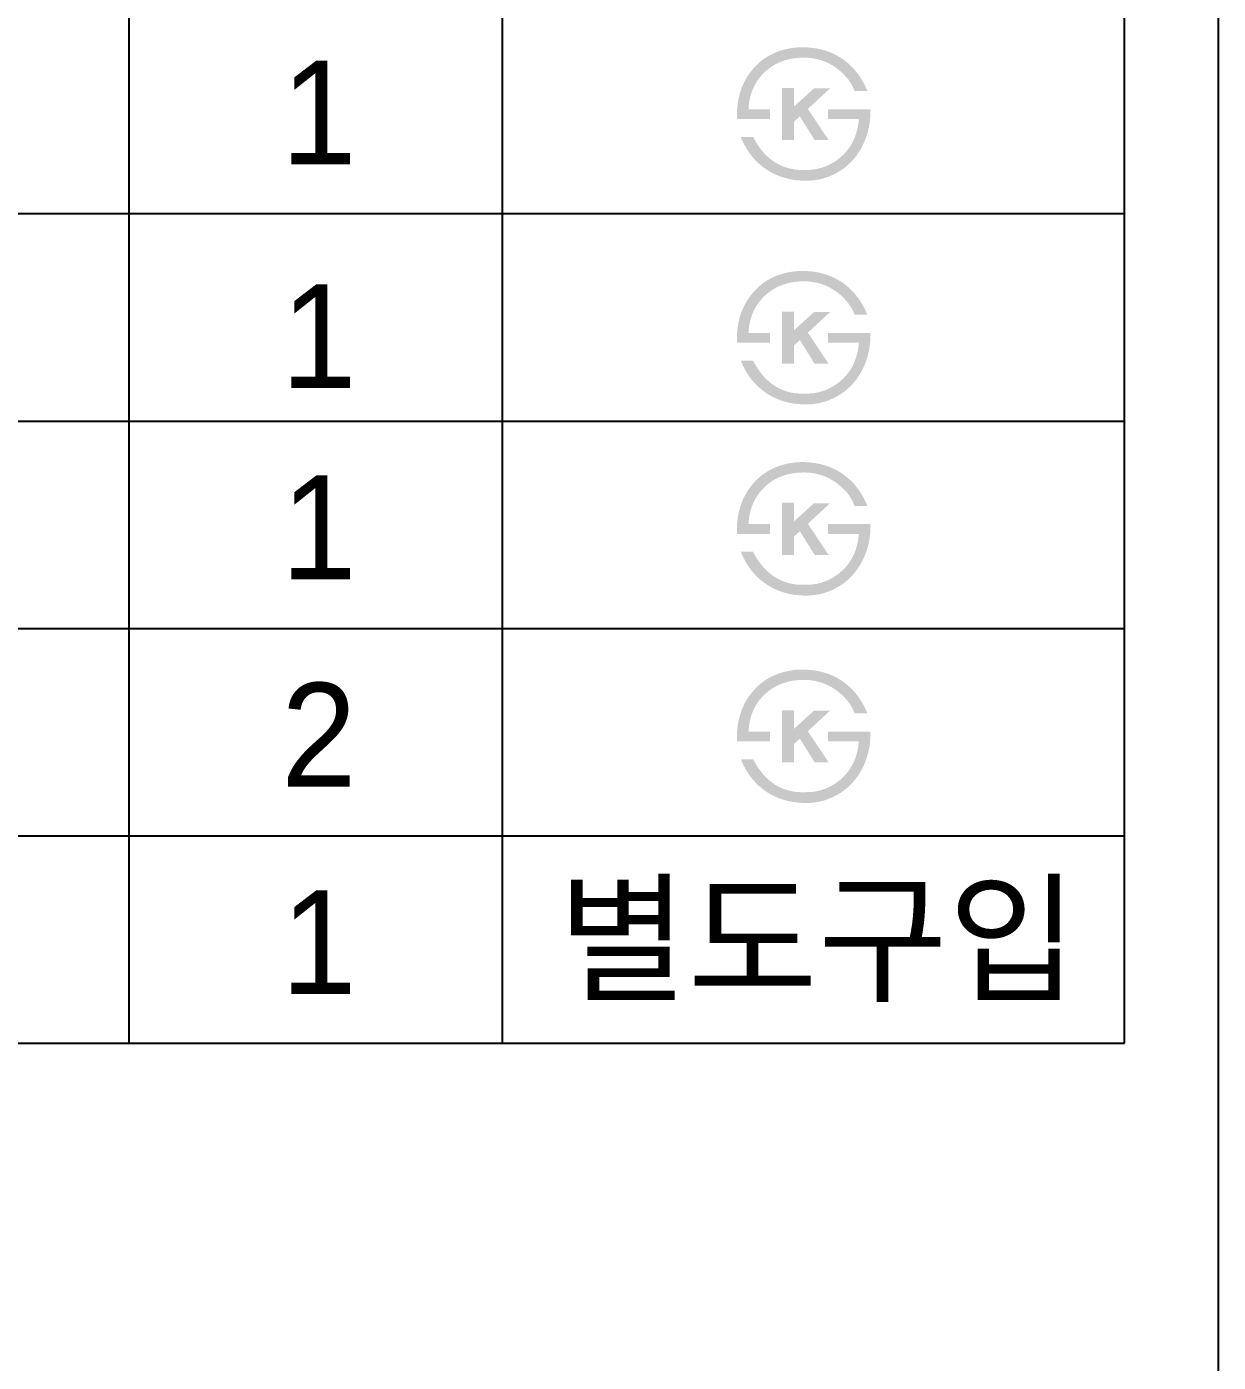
# Model space of a CAD drawing. Header units: millimetres. Extents: x 0 to 1800, y -67 to 2530.
# Drawn here: x 1512.7 to 1800, y 1897.7 to 2219.6 of the extents above; entities that cross this region are included whole.
import ezdxf
from ezdxf.enums import TextEntityAlignment as Align

# ---------------------------------------------------------------- set-up
doc = ezdxf.new("R2010")
doc.units = ezdxf.units.MM
doc.layers.add('TEXT', color=7, linetype='Continuous')
doc.layers.add('도각라인', color=255, linetype='Continuous')
doc.styles.add('타이틀', font='H2GTRM.TTF', dxfattribs={"height": 25})

msp = doc.modelspace()

# ---------------------------------------------------------------- hatches: boundary and pattern name
at = {"layer": 'TEXT'}
for points in [[(1683.96, 2197.36), (1683.94, 2197.77), (1683.93, 2198.18), (1683.93, 2198.58), (1683.94, 2198.99), (1683.95, 2199.39), (1683.97, 2199.8), (1684.01, 2200.2), (1684.05, 2200.59), (1684.09, 2200.99), (1684.15, 2201.38), (1684.22, 2201.77), (1684.29, 2202.16), (1684.37, 2202.55), (1684.47, 2202.94), (1684.57, 2203.32), (1684.67, 2203.7), (1684.8, 2204.09), (1684.93, 2204.47), (1685.06, 2204.85), (1685.21, 2205.21), (1685.36, 2205.58), (1685.53, 2205.94), (1685.7, 2206.29), (1685.87, 2206.63), (1686.06, 2206.97), (1686.26, 2207.31), (1686.46, 2207.64), (1686.67, 2207.96), (1686.89, 2208.27), (1687.12, 2208.58), (1687.36, 2208.89), (1687.86, 2209.5), (1688.13, 2209.81), (1688.41, 2210.1), (1688.69, 2210.39), (1688.98, 2210.67), (1689.28, 2210.94), (1689.58, 2211.2), (1689.89, 2211.45), (1690.21, 2211.69), (1690.53, 2211.92), (1690.86, 2212.15), (1691.2, 2212.36), (1691.55, 2212.57), (1691.9, 2212.76), (1692.26, 2212.95), (1692.63, 2213.13), (1693.03, 2213.31), (1693.44, 2213.48), (1693.86, 2213.64), (1694.28, 2213.79), (1694.7, 2213.92), (1695.14, 2214.05), (1695.58, 2214.16), (1696.02, 2214.26), (1696.47, 2214.35), (1696.93, 2214.43), (1697.39, 2214.5), (1697.86, 2214.56), (1698.34, 2214.6), (1698.82, 2214.63), (1699.31, 2214.66), (1699.8, 2214.67), (1700.56, 2214.64), (1700.94, 2214.62), (1701.31, 2214.6), (1701.68, 2214.56), (1702.04, 2214.52), (1702.4, 2214.48), (1702.76, 2214.43), (1703.11, 2214.37), (1703.46, 2214.3), (1703.8, 2214.23), (1704.14, 2214.15), (1704.48, 2214.07), (1704.81, 2213.98), (1705.14, 2213.88), (1705.47, 2213.78), (1705.79, 2213.67), (1706.11, 2213.55), (1706.42, 2213.43), (1706.73, 2213.3), (1707.04, 2213.17), (1707.34, 2213.03), (1707.64, 2212.88), (1707.94, 2212.72), (1708.23, 2212.56), (1708.52, 2212.4), (1708.8, 2212.22), (1709.08, 2212.05), (1709.36, 2211.86), (1709.63, 2211.67), (1709.9, 2211.47), (1710.16, 2211.26), (1710.58, 2210.92), (1710.99, 2210.56), (1711.39, 2210.19), (1711.77, 2209.8), (1712.14, 2209.4), (1712.5, 2208.99), (1712.84, 2208.56), (1713.18, 2208.12), (1713.49, 2207.67), (1713.8, 2207.2), (1714.1, 2206.72), (1714.38, 2206.22), (1714.65, 2205.71), (1714.9, 2205.19), (1715.15, 2204.65), (1715.38, 2204.1), (1715.38, 2204.1), (1712.28, 2204.1), (1712.28, 2204.1), (1712.22, 2204.27), (1712.15, 2204.45), (1712.08, 2204.62), (1712.01, 2204.79), (1711.94, 2204.97), (1711.86, 2205.14), (1711.77, 2205.31), (1711.68, 2205.48), (1711.59, 2205.64), (1711.5, 2205.81), (1711.4, 2205.98), (1711.29, 2206.14), (1711.19, 2206.31), (1711.08, 2206.47), (1710.96, 2206.64), (1710.84, 2206.8), (1710.72, 2206.96), (1710.59, 2207.12), (1710.33, 2207.44), (1710.05, 2207.75), (1709.75, 2208.07), (1709.44, 2208.37), (1709.11, 2208.68), (1708.77, 2208.98), (1708.41, 2209.28), (1708.18, 2209.45), (1707.95, 2209.63), (1707.71, 2209.79), (1707.48, 2209.95), (1707.24, 2210.11), (1707, 2210.26), (1706.76, 2210.4), (1706.51, 2210.54), (1706.27, 2210.67), (1706.02, 2210.8), (1705.77, 2210.92), (1705.52, 2211.04), (1705.26, 2211.15), (1705.01, 2211.25), (1704.75, 2211.35), (1704.49, 2211.44), (1704.23, 2211.53), (1703.96, 2211.61), (1703.7, 2211.69), (1703.43, 2211.76), (1703.16, 2211.82), (1702.89, 2211.88), (1702.62, 2211.94), (1702.34, 2211.98), (1702.07, 2212.03), (1701.79, 2212.06), (1701.51, 2212.09), (1701.23, 2212.12), (1700.94, 2212.14), (1700.65, 2212.15), (1700.37, 2212.16), (1700.08, 2212.16), (1699.73, 2212.16), (1699.39, 2212.15), (1699.05, 2212.13), (1698.71, 2212.11), (1698.38, 2212.08), (1698.05, 2212.05), (1697.72, 2212), (1697.4, 2211.96), (1697.08, 2211.9), (1696.77, 2211.84), (1696.46, 2211.77), (1696.15, 2211.69), (1695.85, 2211.61), (1695.55, 2211.53), (1695.25, 2211.43), (1694.96, 2211.33), (1694.67, 2211.22), (1694.39, 2211.11), (1694.11, 2210.99), (1693.83, 2210.86), (1693.56, 2210.73), (1693.29, 2210.59), (1693.02, 2210.44), (1692.76, 2210.29), (1692.5, 2210.13), (1692.25, 2209.96), (1692, 2209.79), (1691.75, 2209.61), (1691.51, 2209.42), (1691.27, 2209.23), (1691.03, 2209.03), (1690.8, 2208.82), (1690.57, 2208.61), (1690.34, 2208.38), (1690.12, 2208.16), (1689.91, 2207.93), (1689.7, 2207.69), (1689.5, 2207.45), (1689.31, 2207.21), (1689.13, 2206.96), (1688.95, 2206.71), (1688.77, 2206.45), (1688.61, 2206.19), (1688.45, 2205.92), (1688.3, 2205.65), (1688.15, 2205.38), (1688.02, 2205.1), (1687.89, 2204.82), (1687.76, 2204.53), (1687.64, 2204.24), (1687.53, 2203.95), (1687.43, 2203.65), (1687.33, 2203.34), (1687.24, 2203.03), (1687.16, 2202.72), (1687.08, 2202.4), (1687.01, 2202.08), (1686.95, 2201.75), (1686.89, 2201.42), (1686.84, 2201.09), (1686.8, 2200.75), (1686.76, 2200.41), (1686.74, 2200.06), (1686.71, 2199.71), (1686.71, 2199.71), (1691.89, 2199.71), (1691.89, 2199.71), (1691.89, 2199.71), (1691.89, 2197.36), (1691.89, 2197.36), (1691.89, 2197.36), (1683.96, 2197.36)], [(1697.72, 2200.4), (1702.52, 2204.75), (1706.39, 2204.75), (1701.02, 2199.79), (1706.05, 2192.29), (1702.67, 2192.29), (1699.11, 2197.99), (1697.72, 2196.76), (1697.72, 2192.29), (1694.77, 2192.29), (1694.77, 2204.86), (1697.72, 2204.86)], [(1716.13, 2199.71), (1716.13, 2199.27), (1716.13, 2198.83), (1716.12, 2198.4), (1716.09, 2197.96), (1716.06, 2197.53), (1716.02, 2197.11), (1715.97, 2196.68), (1715.9, 2196.26), (1715.83, 2195.84), (1715.75, 2195.42), (1715.67, 2195.01), (1715.57, 2194.6), (1715.46, 2194.19), (1715.34, 2193.78), (1715.22, 2193.38), (1715.08, 2192.98), (1714.94, 2192.59), (1714.79, 2192.21), (1714.64, 2191.84), (1714.47, 2191.47), (1714.3, 2191.11), (1714.12, 2190.75), (1713.93, 2190.4), (1713.74, 2190.05), (1713.53, 2189.71), (1713.32, 2189.38), (1713.1, 2189.05), (1712.88, 2188.73), (1712.64, 2188.41), (1712.4, 2188.1), (1712.15, 2187.8), (1711.89, 2187.5), (1711.62, 2187.21), (1711.35, 2186.92), (1711.07, 2186.65), (1710.78, 2186.38), (1710.49, 2186.12), (1710.19, 2185.88), (1709.89, 2185.63), (1709.58, 2185.4), (1709.26, 2185.18), (1708.94, 2184.96), (1708.62, 2184.76), (1708.29, 2184.56), (1707.95, 2184.37), (1707.61, 2184.19), (1707.26, 2184.01), (1706.91, 2183.85), (1706.54, 2183.68), (1706.17, 2183.53), (1705.8, 2183.39), (1705.42, 2183.26), (1705.04, 2183.14), (1704.66, 2183.02), (1704.28, 2182.92), (1703.89, 2182.83), (1703.5, 2182.76), (1703.11, 2182.69), (1702.71, 2182.63), (1702.31, 2182.58), (1701.91, 2182.54), (1701.5, 2182.52), (1701.09, 2182.5), (1700.68, 2182.5), (1700.02, 2182.5), (1699.36, 2182.53), (1698.72, 2182.58), (1698.08, 2182.64), (1697.46, 2182.73), (1697.15, 2182.78), (1696.85, 2182.84), (1696.54, 2182.9), (1696.24, 2182.97), (1695.94, 2183.04), (1695.65, 2183.12), (1695.36, 2183.2), (1695.07, 2183.29), (1694.78, 2183.38), (1694.49, 2183.48), (1694.21, 2183.59), (1693.93, 2183.69), (1693.65, 2183.81), (1693.38, 2183.93), (1693.11, 2184.05), (1692.84, 2184.18), (1692.57, 2184.31), (1692.31, 2184.45), (1692.04, 2184.6), (1691.78, 2184.75), (1691.53, 2184.9), (1691, 2185.23), (1690.74, 2185.41), (1690.48, 2185.6), (1690.23, 2185.79), (1689.98, 2185.98), (1689.73, 2186.18), (1689.49, 2186.38), (1689.25, 2186.59), (1689.02, 2186.8), (1688.79, 2187.02), (1688.57, 2187.24), (1688.35, 2187.47), (1688.13, 2187.7), (1687.92, 2187.94), (1687.72, 2188.18), (1687.51, 2188.43), (1687.32, 2188.68), (1687.12, 2188.94), (1686.93, 2189.2), (1686.75, 2189.47), (1686.57, 2189.74), (1686.39, 2190.02), (1686.22, 2190.3), (1686.05, 2190.58), (1685.89, 2190.88), (1685.73, 2191.17), (1685.57, 2191.47), (1685.42, 2191.78), (1685.13, 2192.41), (1684.86, 2193.05), (1684.86, 2193.05), (1687.81, 2193.05), (1687.81, 2193.05), (1688.04, 2192.63), (1688.27, 2192.21), (1688.51, 2191.81), (1688.76, 2191.42), (1689, 2191.04), (1689.26, 2190.68), (1689.52, 2190.32), (1689.78, 2189.98), (1690.05, 2189.64), (1690.32, 2189.32), (1690.6, 2189.02), (1690.89, 2188.72), (1691.18, 2188.43), (1691.48, 2188.16), (1691.78, 2187.9), (1692.08, 2187.65), (1692.31, 2187.48), (1692.54, 2187.31), (1692.77, 2187.15), (1693.01, 2186.99), (1693.24, 2186.85), (1693.48, 2186.7), (1693.73, 2186.57), (1693.97, 2186.44), (1694.22, 2186.31), (1694.47, 2186.19), (1694.72, 2186.08), (1694.98, 2185.97), (1695.24, 2185.87), (1695.5, 2185.78), (1695.77, 2185.69), (1696.04, 2185.61), (1696.31, 2185.53), (1696.58, 2185.46), (1696.86, 2185.39), (1697.14, 2185.33), (1697.42, 2185.28), (1697.7, 2185.23), (1697.99, 2185.19), (1698.28, 2185.16), (1698.57, 2185.13), (1698.87, 2185.11), (1699.17, 2185.09), (1699.47, 2185.08), (1699.77, 2185.08), (1700.08, 2185.08), (1700.39, 2185.09), (1701.25, 2185.11), (1701.52, 2185.12), (1701.79, 2185.14), (1702.06, 2185.17), (1702.33, 2185.2), (1702.59, 2185.24), (1702.86, 2185.28), (1703.12, 2185.32), (1703.38, 2185.38), (1703.64, 2185.44), (1703.9, 2185.5), (1704.15, 2185.57), (1704.41, 2185.64), (1704.66, 2185.73), (1704.91, 2185.81), (1705.16, 2185.9), (1705.4, 2186), (1705.65, 2186.1), (1705.89, 2186.21), (1706.13, 2186.33), (1706.37, 2186.45), (1706.61, 2186.57), (1706.85, 2186.7), (1707.08, 2186.84), (1707.32, 2186.98), (1707.55, 2187.13), (1707.78, 2187.28), (1708.01, 2187.44), (1708.23, 2187.61), (1708.46, 2187.77), (1708.68, 2187.95), (1708.94, 2188.17), (1709.19, 2188.39), (1709.43, 2188.61), (1709.66, 2188.84), (1709.89, 2189.08), (1710.11, 2189.32), (1710.32, 2189.57), (1710.53, 2189.82), (1710.73, 2190.07), (1710.92, 2190.34), (1711.11, 2190.6), (1711.28, 2190.87), (1711.45, 2191.15), (1711.62, 2191.43), (1711.77, 2191.72), (1711.92, 2192.01), (1712.06, 2192.3), (1712.2, 2192.61), (1712.33, 2192.91), (1712.45, 2193.22), (1712.56, 2193.54), (1712.66, 2193.86), (1712.76, 2194.19), (1712.85, 2194.52), (1712.94, 2194.86), (1713.02, 2195.2), (1713.09, 2195.55), (1713.15, 2195.9), (1713.2, 2196.25), (1713.25, 2196.62), (1713.29, 2196.98), (1713.33, 2197.36), (1713.33, 2197.36), (1705.9, 2197.36), (1705.9, 2197.36), (1705.9, 2197.36), (1705.9, 2199.71), (1705.9, 2199.71), (1705.9, 2199.71), (1716.13, 2199.71)], [(1683.96, 2143.43), (1683.94, 2143.84), (1683.93, 2144.25), (1683.93, 2144.66), (1683.94, 2145.07), (1683.95, 2145.47), (1683.97, 2145.87), (1684.01, 2146.27), (1684.05, 2146.67), (1684.09, 2147.06), (1684.15, 2147.46), (1684.22, 2147.85), (1684.29, 2148.24), (1684.37, 2148.63), (1684.47, 2149.01), (1684.57, 2149.4), (1684.67, 2149.78), (1684.8, 2150.17), (1684.93, 2150.55), (1685.06, 2150.92), (1685.21, 2151.29), (1685.36, 2151.65), (1685.53, 2152.01), (1685.7, 2152.36), (1685.87, 2152.71), (1686.06, 2153.05), (1686.26, 2153.38), (1686.46, 2153.71), (1686.67, 2154.03), (1686.89, 2154.35), (1687.12, 2154.66), (1687.36, 2154.97), (1687.86, 2155.58), (1688.13, 2155.88), (1688.41, 2156.18), (1688.69, 2156.47), (1688.98, 2156.74), (1689.28, 2157.01), (1689.58, 2157.27), (1689.89, 2157.52), (1690.21, 2157.77), (1690.53, 2158), (1690.86, 2158.22), (1691.2, 2158.44), (1691.55, 2158.64), (1691.9, 2158.84), (1692.26, 2159.03), (1692.63, 2159.2), (1693.03, 2159.39), (1693.44, 2159.56), (1693.86, 2159.71), (1694.28, 2159.86), (1694.7, 2160), (1695.14, 2160.12), (1695.58, 2160.24), (1696.02, 2160.34), (1696.47, 2160.43), (1696.93, 2160.51), (1697.39, 2160.58), (1697.86, 2160.63), (1698.34, 2160.68), (1698.82, 2160.71), (1699.31, 2160.73), (1699.8, 2160.74), (1700.56, 2160.72), (1700.94, 2160.7), (1701.31, 2160.67), (1701.68, 2160.64), (1702.04, 2160.6), (1702.4, 2160.55), (1702.76, 2160.5), (1703.11, 2160.44), (1703.46, 2160.38), (1703.8, 2160.31), (1704.14, 2160.23), (1704.48, 2160.14), (1704.81, 2160.05), (1705.14, 2159.96), (1705.47, 2159.85), (1705.79, 2159.75), (1706.11, 2159.63), (1706.42, 2159.51), (1706.73, 2159.38), (1707.04, 2159.24), (1707.34, 2159.1), (1707.64, 2158.95), (1707.94, 2158.8), (1708.23, 2158.64), (1708.52, 2158.47), (1708.8, 2158.3), (1709.08, 2158.12), (1709.36, 2157.94), (1709.63, 2157.74), (1709.9, 2157.54), (1710.16, 2157.34), (1710.58, 2157), (1710.99, 2156.64), (1711.39, 2156.26), (1711.77, 2155.88), (1712.14, 2155.48), (1712.5, 2155.07), (1712.84, 2154.64), (1713.18, 2154.2), (1713.49, 2153.74), (1713.8, 2153.27), (1714.1, 2152.79), (1714.38, 2152.3), (1714.65, 2151.79), (1714.9, 2151.26), (1715.15, 2150.72), (1715.38, 2150.17), (1715.38, 2150.17), (1712.28, 2150.17), (1712.28, 2150.17), (1712.22, 2150.35), (1712.15, 2150.52), (1712.08, 2150.7), (1712.01, 2150.87), (1711.94, 2151.04), (1711.86, 2151.21), (1711.77, 2151.38), (1711.68, 2151.55), (1711.59, 2151.72), (1711.5, 2151.89), (1711.4, 2152.05), (1711.29, 2152.22), (1711.19, 2152.39), (1711.08, 2152.55), (1710.96, 2152.71), (1710.84, 2152.87), (1710.72, 2153.04), (1710.59, 2153.2), (1710.33, 2153.51), (1710.05, 2153.83), (1709.75, 2154.14), (1709.44, 2154.45), (1709.11, 2154.75), (1708.77, 2155.05), (1708.41, 2155.35), (1708.18, 2155.53), (1707.95, 2155.7), (1707.71, 2155.87), (1707.48, 2156.03), (1707.24, 2156.18), (1707, 2156.33), (1706.76, 2156.48), (1706.51, 2156.62), (1706.27, 2156.75), (1706.02, 2156.87), (1705.77, 2157), (1705.52, 2157.11), (1705.26, 2157.22), (1705.01, 2157.33), (1704.75, 2157.42), (1704.49, 2157.52), (1704.23, 2157.61), (1703.96, 2157.69), (1703.7, 2157.76), (1703.43, 2157.83), (1703.16, 2157.9), (1702.89, 2157.96), (1702.62, 2158.01), (1702.34, 2158.06), (1702.07, 2158.1), (1701.79, 2158.14), (1701.51, 2158.17), (1701.23, 2158.2), (1700.94, 2158.21), (1700.65, 2158.23), (1700.37, 2158.24), (1700.08, 2158.24), (1699.73, 2158.24), (1699.39, 2158.23), (1699.05, 2158.21), (1698.71, 2158.19), (1698.38, 2158.16), (1698.05, 2158.12), (1697.72, 2158.08), (1697.4, 2158.03), (1697.08, 2157.98), (1696.77, 2157.91), (1696.46, 2157.85), (1696.15, 2157.77), (1695.85, 2157.69), (1695.55, 2157.6), (1695.25, 2157.51), (1694.96, 2157.41), (1694.67, 2157.3), (1694.39, 2157.18), (1694.11, 2157.06), (1693.83, 2156.94), (1693.56, 2156.8), (1693.29, 2156.66), (1693.02, 2156.52), (1692.76, 2156.36), (1692.5, 2156.2), (1692.25, 2156.04), (1692, 2155.86), (1691.75, 2155.68), (1691.51, 2155.5), (1691.27, 2155.31), (1691.03, 2155.11), (1690.8, 2154.9), (1690.57, 2154.68), (1690.34, 2154.46), (1690.12, 2154.23), (1689.91, 2154), (1689.7, 2153.77), (1689.5, 2153.53), (1689.31, 2153.28), (1689.13, 2153.04), (1688.95, 2152.78), (1688.77, 2152.53), (1688.61, 2152.27), (1688.45, 2152), (1688.3, 2151.73), (1688.15, 2151.46), (1688.02, 2151.18), (1687.89, 2150.9), (1687.76, 2150.61), (1687.64, 2150.32), (1687.53, 2150.02), (1687.43, 2149.72), (1687.33, 2149.42), (1687.24, 2149.11), (1687.16, 2148.79), (1687.08, 2148.48), (1687.01, 2148.16), (1686.95, 2147.83), (1686.89, 2147.5), (1686.84, 2147.16), (1686.8, 2146.83), (1686.76, 2146.48), (1686.74, 2146.14), (1686.71, 2145.78), (1686.71, 2145.78), (1691.89, 2145.78), (1691.89, 2145.78), (1691.89, 2145.78), (1691.89, 2143.43), (1691.89, 2143.43), (1691.89, 2143.43), (1683.96, 2143.43)], [(1697.72, 2146.47), (1702.52, 2150.82), (1706.39, 2150.82), (1701.02, 2145.87), (1706.05, 2138.37), (1702.67, 2138.37), (1699.11, 2144.07), (1697.72, 2142.83), (1697.72, 2138.37), (1694.77, 2138.37), (1694.77, 2150.94), (1697.72, 2150.94)], [(1716.13, 2145.78), (1716.13, 2145.34), (1716.13, 2144.91), (1716.12, 2144.47), (1716.09, 2144.04), (1716.06, 2143.61), (1716.02, 2143.18), (1715.97, 2142.76), (1715.9, 2142.34), (1715.83, 2141.92), (1715.75, 2141.5), (1715.67, 2141.09), (1715.57, 2140.67), (1715.46, 2140.27), (1715.34, 2139.86), (1715.22, 2139.46), (1715.08, 2139.05), (1714.94, 2138.67), (1714.79, 2138.29), (1714.64, 2137.91), (1714.47, 2137.54), (1714.3, 2137.18), (1714.12, 2136.82), (1713.93, 2136.47), (1713.74, 2136.13), (1713.53, 2135.79), (1713.32, 2135.45), (1713.1, 2135.13), (1712.88, 2134.8), (1712.64, 2134.49), (1712.4, 2134.18), (1712.15, 2133.87), (1711.89, 2133.58), (1711.62, 2133.28), (1711.35, 2133), (1711.07, 2132.72), (1710.78, 2132.46), (1710.49, 2132.2), (1710.19, 2131.95), (1709.89, 2131.71), (1709.58, 2131.48), (1709.26, 2131.25), (1708.94, 2131.04), (1708.62, 2130.83), (1708.29, 2130.63), (1707.95, 2130.44), (1707.61, 2130.26), (1707.26, 2130.09), (1706.91, 2129.92), (1706.54, 2129.76), (1706.17, 2129.61), (1705.8, 2129.46), (1705.42, 2129.33), (1705.04, 2129.21), (1704.66, 2129.1), (1704.28, 2129), (1703.89, 2128.91), (1703.5, 2128.83), (1703.11, 2128.76), (1702.71, 2128.71), (1702.31, 2128.66), (1701.91, 2128.62), (1701.5, 2128.59), (1701.09, 2128.58), (1700.68, 2128.57), (1700.02, 2128.58), (1699.36, 2128.61), (1698.72, 2128.65), (1698.08, 2128.72), (1697.46, 2128.81), (1697.15, 2128.86), (1696.85, 2128.92), (1696.54, 2128.98), (1696.24, 2129.05), (1695.94, 2129.12), (1695.65, 2129.2), (1695.36, 2129.28), (1695.07, 2129.37), (1694.78, 2129.46), (1694.49, 2129.56), (1694.21, 2129.66), (1693.93, 2129.77), (1693.65, 2129.88), (1693.38, 2130), (1693.11, 2130.13), (1692.84, 2130.26), (1692.57, 2130.39), (1692.31, 2130.53), (1692.04, 2130.67), (1691.78, 2130.82), (1691.53, 2130.98), (1691, 2131.31), (1690.74, 2131.49), (1690.48, 2131.67), (1690.23, 2131.86), (1689.98, 2132.05), (1689.73, 2132.25), (1689.49, 2132.46), (1689.25, 2132.66), (1689.02, 2132.88), (1688.79, 2133.09), (1688.57, 2133.32), (1688.35, 2133.54), (1688.13, 2133.78), (1687.92, 2134.02), (1687.72, 2134.26), (1687.51, 2134.5), (1687.32, 2134.76), (1687.12, 2135.01), (1686.93, 2135.28), (1686.75, 2135.54), (1686.57, 2135.81), (1686.39, 2136.09), (1686.22, 2136.37), (1686.05, 2136.66), (1685.89, 2136.95), (1685.73, 2137.25), (1685.57, 2137.55), (1685.42, 2137.86), (1685.13, 2138.48), (1684.86, 2139.13), (1684.86, 2139.13), (1687.81, 2139.13), (1687.81, 2139.13), (1688.04, 2138.7), (1688.27, 2138.29), (1688.51, 2137.89), (1688.76, 2137.5), (1689, 2137.12), (1689.26, 2136.75), (1689.52, 2136.4), (1689.78, 2136.05), (1690.05, 2135.72), (1690.32, 2135.4), (1690.6, 2135.09), (1690.89, 2134.8), (1691.18, 2134.51), (1691.48, 2134.24), (1691.78, 2133.98), (1692.08, 2133.73), (1692.31, 2133.55), (1692.54, 2133.39), (1692.77, 2133.23), (1693.01, 2133.07), (1693.24, 2132.92), (1693.48, 2132.78), (1693.73, 2132.64), (1693.97, 2132.51), (1694.22, 2132.39), (1694.47, 2132.27), (1694.72, 2132.15), (1694.98, 2132.05), (1695.24, 2131.95), (1695.5, 2131.85), (1695.77, 2131.76), (1696.04, 2131.68), (1696.31, 2131.6), (1696.58, 2131.53), (1696.86, 2131.47), (1697.14, 2131.41), (1697.42, 2131.36), (1697.7, 2131.31), (1697.99, 2131.27), (1698.28, 2131.24), (1698.57, 2131.21), (1698.87, 2131.18), (1699.17, 2131.17), (1699.47, 2131.16), (1699.77, 2131.15), (1700.08, 2131.15), (1700.39, 2131.16), (1701.25, 2131.19), (1701.52, 2131.2), (1701.79, 2131.22), (1702.06, 2131.24), (1702.33, 2131.27), (1702.59, 2131.31), (1702.86, 2131.35), (1703.12, 2131.4), (1703.38, 2131.45), (1703.64, 2131.51), (1703.9, 2131.58), (1704.15, 2131.65), (1704.41, 2131.72), (1704.66, 2131.8), (1704.91, 2131.89), (1705.16, 2131.98), (1705.4, 2132.08), (1705.65, 2132.18), (1705.89, 2132.29), (1706.13, 2132.4), (1706.37, 2132.52), (1706.61, 2132.65), (1706.85, 2132.78), (1707.08, 2132.92), (1707.32, 2133.06), (1707.55, 2133.2), (1707.78, 2133.36), (1708.01, 2133.52), (1708.23, 2133.68), (1708.46, 2133.85), (1708.68, 2134.03), (1708.94, 2134.24), (1709.19, 2134.46), (1709.43, 2134.69), (1709.66, 2134.92), (1709.89, 2135.16), (1710.11, 2135.4), (1710.32, 2135.64), (1710.53, 2135.89), (1710.73, 2136.15), (1710.92, 2136.41), (1711.11, 2136.68), (1711.28, 2136.95), (1711.45, 2137.23), (1711.62, 2137.51), (1711.77, 2137.79), (1711.92, 2138.08), (1712.06, 2138.38), (1712.2, 2138.68), (1712.33, 2138.99), (1712.45, 2139.3), (1712.56, 2139.62), (1712.66, 2139.94), (1712.76, 2140.26), (1712.85, 2140.6), (1712.94, 2140.93), (1713.02, 2141.27), (1713.09, 2141.62), (1713.15, 2141.97), (1713.2, 2142.33), (1713.25, 2142.69), (1713.29, 2143.06), (1713.33, 2143.43), (1713.33, 2143.43), (1705.9, 2143.43), (1705.9, 2143.43), (1705.9, 2143.43), (1705.9, 2145.78), (1705.9, 2145.78), (1705.9, 2145.78), (1716.13, 2145.78)], [(1683.96, 2097.36), (1683.94, 2097.77), (1683.93, 2098.18), (1683.93, 2098.58), (1683.94, 2098.99), (1683.95, 2099.39), (1683.97, 2099.8), (1684.01, 2100.2), (1684.05, 2100.59), (1684.09, 2100.99), (1684.15, 2101.38), (1684.22, 2101.77), (1684.29, 2102.16), (1684.37, 2102.55), (1684.47, 2102.94), (1684.57, 2103.32), (1684.67, 2103.7), (1684.8, 2104.09), (1684.93, 2104.47), (1685.06, 2104.85), (1685.21, 2105.21), (1685.36, 2105.58), (1685.53, 2105.94), (1685.7, 2106.29), (1685.87, 2106.63), (1686.06, 2106.97), (1686.26, 2107.31), (1686.46, 2107.64), (1686.67, 2107.96), (1686.89, 2108.27), (1687.12, 2108.58), (1687.36, 2108.89), (1687.86, 2109.5), (1688.13, 2109.81), (1688.41, 2110.1), (1688.69, 2110.39), (1688.98, 2110.67), (1689.28, 2110.94), (1689.58, 2111.2), (1689.89, 2111.45), (1690.21, 2111.69), (1690.53, 2111.92), (1690.86, 2112.15), (1691.2, 2112.36), (1691.55, 2112.57), (1691.9, 2112.76), (1692.26, 2112.95), (1692.63, 2113.13), (1693.03, 2113.31), (1693.44, 2113.48), (1693.86, 2113.64), (1694.28, 2113.79), (1694.7, 2113.92), (1695.14, 2114.05), (1695.58, 2114.16), (1696.02, 2114.26), (1696.47, 2114.35), (1696.93, 2114.43), (1697.39, 2114.5), (1697.86, 2114.56), (1698.34, 2114.6), (1698.82, 2114.63), (1699.31, 2114.66), (1699.8, 2114.67), (1700.56, 2114.64), (1700.94, 2114.62), (1701.31, 2114.6), (1701.68, 2114.56), (1702.04, 2114.52), (1702.4, 2114.48), (1702.76, 2114.43), (1703.11, 2114.37), (1703.46, 2114.3), (1703.8, 2114.23), (1704.14, 2114.15), (1704.48, 2114.07), (1704.81, 2113.98), (1705.14, 2113.88), (1705.47, 2113.78), (1705.79, 2113.67), (1706.11, 2113.55), (1706.42, 2113.43), (1706.73, 2113.3), (1707.04, 2113.17), (1707.34, 2113.03), (1707.64, 2112.88), (1707.94, 2112.72), (1708.23, 2112.56), (1708.52, 2112.4), (1708.8, 2112.22), (1709.08, 2112.05), (1709.36, 2111.86), (1709.63, 2111.67), (1709.9, 2111.47), (1710.16, 2111.26), (1710.58, 2110.92), (1710.99, 2110.56), (1711.39, 2110.19), (1711.77, 2109.8), (1712.14, 2109.4), (1712.5, 2108.99), (1712.84, 2108.56), (1713.18, 2108.12), (1713.49, 2107.67), (1713.8, 2107.2), (1714.1, 2106.72), (1714.38, 2106.22), (1714.65, 2105.71), (1714.9, 2105.19), (1715.15, 2104.65), (1715.38, 2104.1), (1715.38, 2104.1), (1712.28, 2104.1), (1712.28, 2104.1), (1712.22, 2104.27), (1712.15, 2104.45), (1712.08, 2104.62), (1712.01, 2104.79), (1711.94, 2104.97), (1711.86, 2105.14), (1711.77, 2105.31), (1711.68, 2105.48), (1711.59, 2105.64), (1711.5, 2105.81), (1711.4, 2105.98), (1711.29, 2106.14), (1711.19, 2106.31), (1711.08, 2106.47), (1710.96, 2106.64), (1710.84, 2106.8), (1710.72, 2106.96), (1710.59, 2107.12), (1710.33, 2107.44), (1710.05, 2107.75), (1709.75, 2108.07), (1709.44, 2108.37), (1709.11, 2108.68), (1708.77, 2108.98), (1708.41, 2109.28), (1708.18, 2109.45), (1707.95, 2109.63), (1707.71, 2109.79), (1707.48, 2109.95), (1707.24, 2110.11), (1707, 2110.26), (1706.76, 2110.4), (1706.51, 2110.54), (1706.27, 2110.67), (1706.02, 2110.8), (1705.77, 2110.92), (1705.52, 2111.04), (1705.26, 2111.15), (1705.01, 2111.25), (1704.75, 2111.35), (1704.49, 2111.44), (1704.23, 2111.53), (1703.96, 2111.61), (1703.7, 2111.69), (1703.43, 2111.76), (1703.16, 2111.82), (1702.89, 2111.88), (1702.62, 2111.94), (1702.34, 2111.98), (1702.07, 2112.03), (1701.79, 2112.06), (1701.51, 2112.09), (1701.23, 2112.12), (1700.94, 2112.14), (1700.65, 2112.15), (1700.37, 2112.16), (1700.08, 2112.16), (1699.73, 2112.16), (1699.39, 2112.15), (1699.05, 2112.13), (1698.71, 2112.11), (1698.38, 2112.08), (1698.05, 2112.05), (1697.72, 2112), (1697.4, 2111.96), (1697.08, 2111.9), (1696.77, 2111.84), (1696.46, 2111.77), (1696.15, 2111.69), (1695.85, 2111.61), (1695.55, 2111.53), (1695.25, 2111.43), (1694.96, 2111.33), (1694.67, 2111.22), (1694.39, 2111.11), (1694.11, 2110.99), (1693.83, 2110.86), (1693.56, 2110.73), (1693.29, 2110.59), (1693.02, 2110.44), (1692.76, 2110.29), (1692.5, 2110.13), (1692.25, 2109.96), (1692, 2109.79), (1691.75, 2109.61), (1691.51, 2109.42), (1691.27, 2109.23), (1691.03, 2109.03), (1690.8, 2108.82), (1690.57, 2108.61), (1690.34, 2108.38), (1690.12, 2108.16), (1689.91, 2107.93), (1689.7, 2107.69), (1689.5, 2107.45), (1689.31, 2107.21), (1689.13, 2106.96), (1688.95, 2106.71), (1688.77, 2106.45), (1688.61, 2106.19), (1688.45, 2105.92), (1688.3, 2105.65), (1688.15, 2105.38), (1688.02, 2105.1), (1687.89, 2104.82), (1687.76, 2104.53), (1687.64, 2104.24), (1687.53, 2103.95), (1687.43, 2103.65), (1687.33, 2103.34), (1687.24, 2103.03), (1687.16, 2102.72), (1687.08, 2102.4), (1687.01, 2102.08), (1686.95, 2101.75), (1686.89, 2101.42), (1686.84, 2101.09), (1686.8, 2100.75), (1686.76, 2100.41), (1686.74, 2100.06), (1686.71, 2099.71), (1686.71, 2099.71), (1691.89, 2099.71), (1691.89, 2099.71), (1691.89, 2099.71), (1691.89, 2097.36), (1691.89, 2097.36), (1691.89, 2097.36), (1683.96, 2097.36)], [(1697.72, 2100.4), (1702.52, 2104.75), (1706.39, 2104.75), (1701.02, 2099.79), (1706.05, 2092.29), (1702.67, 2092.29), (1699.11, 2097.99), (1697.72, 2096.76), (1697.72, 2092.29), (1694.77, 2092.29), (1694.77, 2104.86), (1697.72, 2104.86)], [(1716.13, 2099.71), (1716.13, 2099.27), (1716.13, 2098.83), (1716.12, 2098.4), (1716.09, 2097.96), (1716.06, 2097.53), (1716.02, 2097.11), (1715.97, 2096.68), (1715.9, 2096.26), (1715.83, 2095.84), (1715.75, 2095.42), (1715.67, 2095.01), (1715.57, 2094.6), (1715.46, 2094.19), (1715.34, 2093.78), (1715.22, 2093.38), (1715.08, 2092.98), (1714.94, 2092.59), (1714.79, 2092.21), (1714.64, 2091.84), (1714.47, 2091.47), (1714.3, 2091.11), (1714.12, 2090.75), (1713.93, 2090.4), (1713.74, 2090.05), (1713.53, 2089.71), (1713.32, 2089.38), (1713.1, 2089.05), (1712.88, 2088.73), (1712.64, 2088.41), (1712.4, 2088.1), (1712.15, 2087.8), (1711.89, 2087.5), (1711.62, 2087.21), (1711.35, 2086.92), (1711.07, 2086.65), (1710.78, 2086.38), (1710.49, 2086.12), (1710.19, 2085.88), (1709.89, 2085.63), (1709.58, 2085.4), (1709.26, 2085.18), (1708.94, 2084.96), (1708.62, 2084.76), (1708.29, 2084.56), (1707.95, 2084.37), (1707.61, 2084.19), (1707.26, 2084.01), (1706.91, 2083.85), (1706.54, 2083.68), (1706.17, 2083.53), (1705.8, 2083.39), (1705.42, 2083.26), (1705.04, 2083.14), (1704.66, 2083.02), (1704.28, 2082.92), (1703.89, 2082.83), (1703.5, 2082.76), (1703.11, 2082.69), (1702.71, 2082.63), (1702.31, 2082.58), (1701.91, 2082.54), (1701.5, 2082.52), (1701.09, 2082.5), (1700.68, 2082.5), (1700.02, 2082.5), (1699.36, 2082.53), (1698.72, 2082.58), (1698.08, 2082.64), (1697.46, 2082.73), (1697.15, 2082.78), (1696.85, 2082.84), (1696.54, 2082.9), (1696.24, 2082.97), (1695.94, 2083.04), (1695.65, 2083.12), (1695.36, 2083.2), (1695.07, 2083.29), (1694.78, 2083.38), (1694.49, 2083.48), (1694.21, 2083.59), (1693.93, 2083.69), (1693.65, 2083.81), (1693.38, 2083.93), (1693.11, 2084.05), (1692.84, 2084.18), (1692.57, 2084.31), (1692.31, 2084.45), (1692.04, 2084.6), (1691.78, 2084.75), (1691.53, 2084.9), (1691, 2085.23), (1690.74, 2085.41), (1690.48, 2085.6), (1690.23, 2085.79), (1689.98, 2085.98), (1689.73, 2086.18), (1689.49, 2086.38), (1689.25, 2086.59), (1689.02, 2086.8), (1688.79, 2087.02), (1688.57, 2087.24), (1688.35, 2087.47), (1688.13, 2087.7), (1687.92, 2087.94), (1687.72, 2088.18), (1687.51, 2088.43), (1687.32, 2088.68), (1687.12, 2088.94), (1686.93, 2089.2), (1686.75, 2089.47), (1686.57, 2089.74), (1686.39, 2090.02), (1686.22, 2090.3), (1686.05, 2090.58), (1685.89, 2090.88), (1685.73, 2091.17), (1685.57, 2091.47), (1685.42, 2091.78), (1685.13, 2092.41), (1684.86, 2093.05), (1684.86, 2093.05), (1687.81, 2093.05), (1687.81, 2093.05), (1688.04, 2092.63), (1688.27, 2092.21), (1688.51, 2091.81), (1688.76, 2091.42), (1689, 2091.04), (1689.26, 2090.68), (1689.52, 2090.32), (1689.78, 2089.98), (1690.05, 2089.64), (1690.32, 2089.32), (1690.6, 2089.02), (1690.89, 2088.72), (1691.18, 2088.43), (1691.48, 2088.16), (1691.78, 2087.9), (1692.08, 2087.65), (1692.31, 2087.48), (1692.54, 2087.31), (1692.77, 2087.15), (1693.01, 2086.99), (1693.24, 2086.85), (1693.48, 2086.7), (1693.73, 2086.57), (1693.97, 2086.44), (1694.22, 2086.31), (1694.47, 2086.19), (1694.72, 2086.08), (1694.98, 2085.97), (1695.24, 2085.87), (1695.5, 2085.78), (1695.77, 2085.69), (1696.04, 2085.61), (1696.31, 2085.53), (1696.58, 2085.46), (1696.86, 2085.39), (1697.14, 2085.33), (1697.42, 2085.28), (1697.7, 2085.23), (1697.99, 2085.19), (1698.28, 2085.16), (1698.57, 2085.13), (1698.87, 2085.11), (1699.17, 2085.09), (1699.47, 2085.08), (1699.77, 2085.08), (1700.08, 2085.08), (1700.39, 2085.09), (1701.25, 2085.11), (1701.52, 2085.12), (1701.79, 2085.14), (1702.06, 2085.17), (1702.33, 2085.2), (1702.59, 2085.24), (1702.86, 2085.28), (1703.12, 2085.32), (1703.38, 2085.38), (1703.64, 2085.44), (1703.9, 2085.5), (1704.15, 2085.57), (1704.41, 2085.64), (1704.66, 2085.73), (1704.91, 2085.81), (1705.16, 2085.9), (1705.4, 2086), (1705.65, 2086.1), (1705.89, 2086.21), (1706.13, 2086.33), (1706.37, 2086.45), (1706.61, 2086.57), (1706.85, 2086.7), (1707.08, 2086.84), (1707.32, 2086.98), (1707.55, 2087.13), (1707.78, 2087.28), (1708.01, 2087.44), (1708.23, 2087.61), (1708.46, 2087.77), (1708.68, 2087.95), (1708.94, 2088.17), (1709.19, 2088.39), (1709.43, 2088.61), (1709.66, 2088.84), (1709.89, 2089.08), (1710.11, 2089.32), (1710.32, 2089.57), (1710.53, 2089.82), (1710.73, 2090.07), (1710.92, 2090.34), (1711.11, 2090.6), (1711.28, 2090.87), (1711.45, 2091.15), (1711.62, 2091.43), (1711.77, 2091.72), (1711.92, 2092.01), (1712.06, 2092.3), (1712.2, 2092.61), (1712.33, 2092.91), (1712.45, 2093.22), (1712.56, 2093.54), (1712.66, 2093.86), (1712.76, 2094.19), (1712.85, 2094.52), (1712.94, 2094.86), (1713.02, 2095.2), (1713.09, 2095.55), (1713.15, 2095.9), (1713.2, 2096.25), (1713.25, 2096.62), (1713.29, 2096.98), (1713.33, 2097.36), (1713.33, 2097.36), (1705.9, 2097.36), (1705.9, 2097.36), (1705.9, 2097.36), (1705.9, 2099.71), (1705.9, 2099.71), (1705.9, 2099.71), (1716.13, 2099.71)], [(1683.96, 2047.36), (1683.94, 2047.77), (1683.93, 2048.18), (1683.93, 2048.58), (1683.94, 2048.99), (1683.95, 2049.39), (1683.97, 2049.8), (1684.01, 2050.2), (1684.05, 2050.59), (1684.09, 2050.99), (1684.15, 2051.38), (1684.22, 2051.77), (1684.29, 2052.16), (1684.37, 2052.55), (1684.47, 2052.94), (1684.57, 2053.32), (1684.67, 2053.7), (1684.8, 2054.09), (1684.93, 2054.47), (1685.06, 2054.85), (1685.21, 2055.21), (1685.36, 2055.58), (1685.53, 2055.94), (1685.7, 2056.29), (1685.87, 2056.63), (1686.06, 2056.97), (1686.26, 2057.31), (1686.46, 2057.64), (1686.67, 2057.96), (1686.89, 2058.27), (1687.12, 2058.58), (1687.36, 2058.89), (1687.86, 2059.5), (1688.13, 2059.81), (1688.41, 2060.1), (1688.69, 2060.39), (1688.98, 2060.67), (1689.28, 2060.94), (1689.58, 2061.2), (1689.89, 2061.45), (1690.21, 2061.69), (1690.53, 2061.92), (1690.86, 2062.15), (1691.2, 2062.36), (1691.55, 2062.57), (1691.9, 2062.76), (1692.26, 2062.95), (1692.63, 2063.13), (1693.03, 2063.31), (1693.44, 2063.48), (1693.86, 2063.64), (1694.28, 2063.79), (1694.7, 2063.92), (1695.14, 2064.05), (1695.58, 2064.16), (1696.02, 2064.26), (1696.47, 2064.35), (1696.93, 2064.43), (1697.39, 2064.5), (1697.86, 2064.56), (1698.34, 2064.6), (1698.82, 2064.63), (1699.31, 2064.66), (1699.8, 2064.67), (1700.56, 2064.64), (1700.94, 2064.62), (1701.31, 2064.6), (1701.68, 2064.56), (1702.04, 2064.52), (1702.4, 2064.48), (1702.76, 2064.43), (1703.11, 2064.37), (1703.46, 2064.3), (1703.8, 2064.23), (1704.14, 2064.15), (1704.48, 2064.07), (1704.81, 2063.98), (1705.14, 2063.88), (1705.47, 2063.78), (1705.79, 2063.67), (1706.11, 2063.55), (1706.42, 2063.43), (1706.73, 2063.3), (1707.04, 2063.17), (1707.34, 2063.03), (1707.64, 2062.88), (1707.94, 2062.72), (1708.23, 2062.56), (1708.52, 2062.4), (1708.8, 2062.22), (1709.08, 2062.05), (1709.36, 2061.86), (1709.63, 2061.67), (1709.9, 2061.47), (1710.16, 2061.26), (1710.58, 2060.92), (1710.99, 2060.56), (1711.39, 2060.19), (1711.77, 2059.8), (1712.14, 2059.4), (1712.5, 2058.99), (1712.84, 2058.56), (1713.18, 2058.12), (1713.49, 2057.67), (1713.8, 2057.2), (1714.1, 2056.72), (1714.38, 2056.22), (1714.65, 2055.71), (1714.9, 2055.19), (1715.15, 2054.65), (1715.38, 2054.1), (1715.38, 2054.1), (1712.28, 2054.1), (1712.28, 2054.1), (1712.22, 2054.27), (1712.15, 2054.45), (1712.08, 2054.62), (1712.01, 2054.79), (1711.94, 2054.97), (1711.86, 2055.14), (1711.77, 2055.31), (1711.68, 2055.48), (1711.59, 2055.64), (1711.5, 2055.81), (1711.4, 2055.98), (1711.29, 2056.14), (1711.19, 2056.31), (1711.08, 2056.47), (1710.96, 2056.64), (1710.84, 2056.8), (1710.72, 2056.96), (1710.59, 2057.12), (1710.33, 2057.44), (1710.05, 2057.75), (1709.75, 2058.07), (1709.44, 2058.37), (1709.11, 2058.68), (1708.77, 2058.98), (1708.41, 2059.28), (1708.18, 2059.45), (1707.95, 2059.63), (1707.71, 2059.79), (1707.48, 2059.95), (1707.24, 2060.11), (1707, 2060.26), (1706.76, 2060.4), (1706.51, 2060.54), (1706.27, 2060.67), (1706.02, 2060.8), (1705.77, 2060.92), (1705.52, 2061.04), (1705.26, 2061.15), (1705.01, 2061.25), (1704.75, 2061.35), (1704.49, 2061.44), (1704.23, 2061.53), (1703.96, 2061.61), (1703.7, 2061.69), (1703.43, 2061.76), (1703.16, 2061.82), (1702.89, 2061.88), (1702.62, 2061.94), (1702.34, 2061.98), (1702.07, 2062.03), (1701.79, 2062.06), (1701.51, 2062.09), (1701.23, 2062.12), (1700.94, 2062.14), (1700.65, 2062.15), (1700.37, 2062.16), (1700.08, 2062.16), (1699.73, 2062.16), (1699.39, 2062.15), (1699.05, 2062.13), (1698.71, 2062.11), (1698.38, 2062.08), (1698.05, 2062.05), (1697.72, 2062), (1697.4, 2061.96), (1697.08, 2061.9), (1696.77, 2061.84), (1696.46, 2061.77), (1696.15, 2061.69), (1695.85, 2061.61), (1695.55, 2061.53), (1695.25, 2061.43), (1694.96, 2061.33), (1694.67, 2061.22), (1694.39, 2061.11), (1694.11, 2060.99), (1693.83, 2060.86), (1693.56, 2060.73), (1693.29, 2060.59), (1693.02, 2060.44), (1692.76, 2060.29), (1692.5, 2060.13), (1692.25, 2059.96), (1692, 2059.79), (1691.75, 2059.61), (1691.51, 2059.42), (1691.27, 2059.23), (1691.03, 2059.03), (1690.8, 2058.82), (1690.57, 2058.61), (1690.34, 2058.38), (1690.12, 2058.16), (1689.91, 2057.93), (1689.7, 2057.69), (1689.5, 2057.45), (1689.31, 2057.21), (1689.13, 2056.96), (1688.95, 2056.71), (1688.77, 2056.45), (1688.61, 2056.19), (1688.45, 2055.92), (1688.3, 2055.65), (1688.15, 2055.38), (1688.02, 2055.1), (1687.89, 2054.82), (1687.76, 2054.53), (1687.64, 2054.24), (1687.53, 2053.95), (1687.43, 2053.65), (1687.33, 2053.34), (1687.24, 2053.03), (1687.16, 2052.72), (1687.08, 2052.4), (1687.01, 2052.08), (1686.95, 2051.75), (1686.89, 2051.42), (1686.84, 2051.09), (1686.8, 2050.75), (1686.76, 2050.41), (1686.74, 2050.06), (1686.71, 2049.71), (1686.71, 2049.71), (1691.89, 2049.71), (1691.89, 2049.71), (1691.89, 2049.71), (1691.89, 2047.36), (1691.89, 2047.36), (1691.89, 2047.36), (1683.96, 2047.36)], [(1697.72, 2050.4), (1702.52, 2054.75), (1706.39, 2054.75), (1701.02, 2049.79), (1706.05, 2042.29), (1702.67, 2042.29), (1699.11, 2047.99), (1697.72, 2046.76), (1697.72, 2042.29), (1694.77, 2042.29), (1694.77, 2054.86), (1697.72, 2054.86)], [(1716.13, 2049.71), (1716.13, 2049.27), (1716.13, 2048.83), (1716.12, 2048.4), (1716.09, 2047.96), (1716.06, 2047.53), (1716.02, 2047.11), (1715.97, 2046.68), (1715.9, 2046.26), (1715.83, 2045.84), (1715.75, 2045.42), (1715.67, 2045.01), (1715.57, 2044.6), (1715.46, 2044.19), (1715.34, 2043.78), (1715.22, 2043.38), (1715.08, 2042.98), (1714.94, 2042.59), (1714.79, 2042.21), (1714.64, 2041.84), (1714.47, 2041.47), (1714.3, 2041.11), (1714.12, 2040.75), (1713.93, 2040.4), (1713.74, 2040.05), (1713.53, 2039.71), (1713.32, 2039.38), (1713.1, 2039.05), (1712.88, 2038.73), (1712.64, 2038.41), (1712.4, 2038.1), (1712.15, 2037.8), (1711.89, 2037.5), (1711.62, 2037.21), (1711.35, 2036.92), (1711.07, 2036.65), (1710.78, 2036.38), (1710.49, 2036.12), (1710.19, 2035.88), (1709.89, 2035.63), (1709.58, 2035.4), (1709.26, 2035.18), (1708.94, 2034.96), (1708.62, 2034.76), (1708.29, 2034.56), (1707.95, 2034.37), (1707.61, 2034.19), (1707.26, 2034.01), (1706.91, 2033.85), (1706.54, 2033.68), (1706.17, 2033.53), (1705.8, 2033.39), (1705.42, 2033.26), (1705.04, 2033.14), (1704.66, 2033.02), (1704.28, 2032.92), (1703.89, 2032.83), (1703.5, 2032.76), (1703.11, 2032.69), (1702.71, 2032.63), (1702.31, 2032.58), (1701.91, 2032.54), (1701.5, 2032.52), (1701.09, 2032.5), (1700.68, 2032.5), (1700.02, 2032.5), (1699.36, 2032.53), (1698.72, 2032.58), (1698.08, 2032.64), (1697.46, 2032.73), (1697.15, 2032.78), (1696.85, 2032.84), (1696.54, 2032.9), (1696.24, 2032.97), (1695.94, 2033.04), (1695.65, 2033.12), (1695.36, 2033.2), (1695.07, 2033.29), (1694.78, 2033.38), (1694.49, 2033.48), (1694.21, 2033.59), (1693.93, 2033.69), (1693.65, 2033.81), (1693.38, 2033.93), (1693.11, 2034.05), (1692.84, 2034.18), (1692.57, 2034.31), (1692.31, 2034.45), (1692.04, 2034.6), (1691.78, 2034.75), (1691.53, 2034.9), (1691, 2035.23), (1690.74, 2035.41), (1690.48, 2035.6), (1690.23, 2035.79), (1689.98, 2035.98), (1689.73, 2036.18), (1689.49, 2036.38), (1689.25, 2036.59), (1689.02, 2036.8), (1688.79, 2037.02), (1688.57, 2037.24), (1688.35, 2037.47), (1688.13, 2037.7), (1687.92, 2037.94), (1687.72, 2038.18), (1687.51, 2038.43), (1687.32, 2038.68), (1687.12, 2038.94), (1686.93, 2039.2), (1686.75, 2039.47), (1686.57, 2039.74), (1686.39, 2040.02), (1686.22, 2040.3), (1686.05, 2040.58), (1685.89, 2040.88), (1685.73, 2041.17), (1685.57, 2041.47), (1685.42, 2041.78), (1685.13, 2042.41), (1684.86, 2043.05), (1684.86, 2043.05), (1687.81, 2043.05), (1687.81, 2043.05), (1688.04, 2042.63), (1688.27, 2042.21), (1688.51, 2041.81), (1688.76, 2041.42), (1689, 2041.04), (1689.26, 2040.68), (1689.52, 2040.32), (1689.78, 2039.98), (1690.05, 2039.64), (1690.32, 2039.32), (1690.6, 2039.02), (1690.89, 2038.72), (1691.18, 2038.43), (1691.48, 2038.16), (1691.78, 2037.9), (1692.08, 2037.65), (1692.31, 2037.48), (1692.54, 2037.31), (1692.77, 2037.15), (1693.01, 2036.99), (1693.24, 2036.85), (1693.48, 2036.7), (1693.73, 2036.57), (1693.97, 2036.44), (1694.22, 2036.31), (1694.47, 2036.19), (1694.72, 2036.08), (1694.98, 2035.97), (1695.24, 2035.87), (1695.5, 2035.78), (1695.77, 2035.69), (1696.04, 2035.61), (1696.31, 2035.53), (1696.58, 2035.46), (1696.86, 2035.39), (1697.14, 2035.33), (1697.42, 2035.28), (1697.7, 2035.23), (1697.99, 2035.19), (1698.28, 2035.16), (1698.57, 2035.13), (1698.87, 2035.11), (1699.17, 2035.09), (1699.47, 2035.08), (1699.77, 2035.08), (1700.08, 2035.08), (1700.39, 2035.09), (1701.25, 2035.11), (1701.52, 2035.12), (1701.79, 2035.14), (1702.06, 2035.17), (1702.33, 2035.2), (1702.59, 2035.24), (1702.86, 2035.28), (1703.12, 2035.32), (1703.38, 2035.38), (1703.64, 2035.44), (1703.9, 2035.5), (1704.15, 2035.57), (1704.41, 2035.64), (1704.66, 2035.73), (1704.91, 2035.81), (1705.16, 2035.9), (1705.4, 2036), (1705.65, 2036.1), (1705.89, 2036.21), (1706.13, 2036.33), (1706.37, 2036.45), (1706.61, 2036.57), (1706.85, 2036.7), (1707.08, 2036.84), (1707.32, 2036.98), (1707.55, 2037.13), (1707.78, 2037.28), (1708.01, 2037.44), (1708.23, 2037.61), (1708.46, 2037.77), (1708.68, 2037.95), (1708.94, 2038.17), (1709.19, 2038.39), (1709.43, 2038.61), (1709.66, 2038.84), (1709.89, 2039.08), (1710.11, 2039.32), (1710.32, 2039.57), (1710.53, 2039.82), (1710.73, 2040.07), (1710.92, 2040.34), (1711.11, 2040.6), (1711.28, 2040.87), (1711.45, 2041.15), (1711.62, 2041.43), (1711.77, 2041.72), (1711.92, 2042.01), (1712.06, 2042.3), (1712.2, 2042.61), (1712.33, 2042.91), (1712.45, 2043.22), (1712.56, 2043.54), (1712.66, 2043.86), (1712.76, 2044.19), (1712.85, 2044.52), (1712.94, 2044.86), (1713.02, 2045.2), (1713.09, 2045.55), (1713.15, 2045.9), (1713.2, 2046.25), (1713.25, 2046.62), (1713.29, 2046.98), (1713.33, 2047.36), (1713.33, 2047.36), (1705.9, 2047.36), (1705.9, 2047.36), (1705.9, 2047.36), (1705.9, 2049.71), (1705.9, 2049.71), (1705.9, 2049.71), (1716.13, 2049.71)]]:
    msp.add_hatch(color=256, dxfattribs=at).paths.add_polyline_path(points, flags=0)

# ---------------------------------------------------------------- linework, layer by layer
at = {"layer": '도각라인', "color": 7}
for p, q in [((1800, 2530), (1800, 0)), ((1537.38, 1974.57), (1537.38, 2324.57)), ((1627.38, 1974.57), (1627.38, 2324.57)), ((1777.38, 1974.57), (1777.38, 2324.57)), ((962.38, 2174.57), (1777.38, 2174.57)), ((962.38, 2124.57), (1777.38, 2124.57)), ((962.38, 2074.57), (1777.38, 2074.57)), ((962.38, 2024.57), (1777.38, 2024.57)), ((962.38, 1974.57), (1777.38, 1974.57))]:
    msp.add_line(p, q, dxfattribs=at)

# ---------------------------------------------------------------- texts
at = {"layer": 'TEXT', "style": '타이틀'}
for s, p in [('1', (1583.12, 2198.94)), ('1', (1583.12, 2145.02)), ('1', (1583.12, 2098.94)), ('2', (1583.12, 2048.94)), ('별도구입', (1703.44, 1999.75)), ('1', (1583.12, 1998.94))]:
    msp.add_text(s, height=25, dxfattribs=at).set_placement(p, align=Align.MIDDLE_CENTER)

doc.saveas('drawing.dxf')
